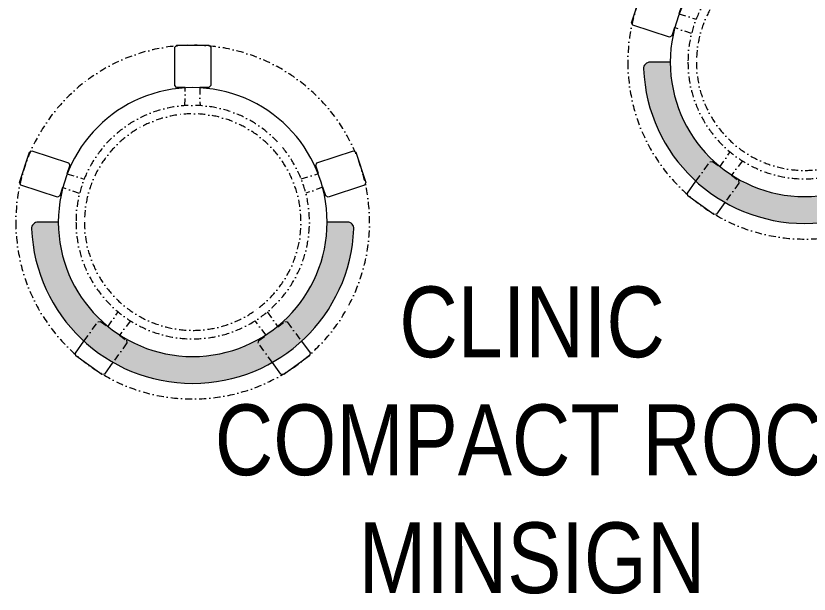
# Model space of a CAD drawing. Header units: millimetres. Extents: x 1737957 to 1744771, y 33447 to 45619.
# Drawn here: x 1741208 to 1742330, y 43899 to 44716 of the extents above; entities that cross this region are included whole.
import ezdxf

# ---------------------------------------------------------------- set-up
doc = ezdxf.new("R2010")
doc.units = ezdxf.units.MM
doc.header["$LTSCALE"] = 40
doc.linetypes.add('DASHDOT2', pattern=[0.5, 0.25, -0.125, 0, -0.125])
for name, color, linetype, lineweight in [('HATCH', 9, 'Continuous', 9), ('LENS-FURNITURE', 13, 'Continuous', 9), ('LENS-TEXT', 31, 'Continuous', 5), ('LN-ELEVATION-1', 81, 'Continuous', 13)]:
    doc.layers.add(name, color=color, linetype=linetype, lineweight=lineweight)
doc.styles.add('LK TXT', font='Gill Sans MT Condensed Regular.ttf')

# ---------------------------------------------------------------- blocks, each defined once
blk = doc.blocks.new('DOCTOR STOOL')
at = {"layer": 'HATCH'}
h = blk.add_hatch(dxfattribs=at)
h.set_pattern_fill('ANSI36', color=250)
h.set_pattern_definition([(45, (-689.3997257252789, -1.6298145e-09), (1.683798022700465, 6.173926083235043), [7.9375, -1.587499999999999, 0, -1.587499999999999])])
edge = h.paths.add_edge_path()
edge.add_line((227.9999999995508, 37.80991745903158), (227.9999999995508, 9.119999995687976))
edge.add_arc((218.8799999996107, 9.119999995749478), 9.119999999940092, 267.6119845363388, 359.9999999996136, ccw=False)
edge.add_arc((227.9999999996448, 227.809917461127), 228.000000002257, 92.3880154632688, 267.61198453673126, ccw=False)
edge.add_arc((218.8799999994991, 446.4998349263882), 9.120000000051716, -3.4498270906624384e-10, 92.3880154629299, ccw=False)
edge.add_line((227.9999999995508, 446.4998349263331), (227.9999999995508, 417.8099174629896))
edge.add_arc((227.9999999995508, 227.8099174610106), 190.000000001979, 90, 270)
at = {"layer": 'LN-ELEVATION-1', "color": 1, "ltscale": 100}
for p, q in [((283.7804025793014, 472.6222848009841), (280.216825267778, 470.8199351556545)), ((326.7280946081726, 458.5258082725714), (283.7804025793014, 472.6222848009841)), ((280.216825267778, 470.8199351556545), (263.2765658827273, 419.2080985742269)), ((311.5704969359354, 403.3893210494851), (328.5107563209863, 455.0011576309128)), ((328.5107563209863, 455.0011576309128), (326.7280946081726, 458.5258082725714)), ((263.2765658827273, 419.2080985742269), (264.9623320118756, 415.8750283533983)), ((264.9623320118756, 415.8750283533983), (277.1938885417335, 411.860334166498)), ((296.5654050509577, 405.5021315508961), (308.1985000452432, 401.6838669878201)), ((39.08480768888887, 393.0010463140122), (12.40669512363752, 356.5114147582037)), ((39.08480768888882, 393.0010463140122), (12.40669512363746, 356.5114147582038)), ((42.98782241378307, 393.6072814048264), (39.08480768888887, 393.0010463140122)), ((42.98782241378307, 393.6072814048264), (39.08480768888882, 393.0010463140122)), ((59.57058497173765, 381.4833769612495), (42.98782241378307, 393.6072814048264)), ((308.1985000452432, 401.6838669878201), (311.5704969359354, 403.3893210494851)), ((12.40669512363752, 356.5114147582037), (13.0196255484409, 352.5652946645453)), ((12.40669512363746, 356.5114147582038), (13.0196255484409, 352.5652946645454)), ((13.0196255484409, 352.5652946645454), (29.7154459787677, 340.3587319282719)), ((420.8553691428768, 253.2346719447014), (418.2142363802958, 250.5935391821201)), ((418.2142363802958, 250.5935391821201), (418.2142363802958, 237.7199715119894)), ((475.1762128710516, 253.2346719447014), (420.8553691428768, 253.2346719447014)), ((478, 250.4108848157539), (475.1762128710516, 253.2346719447014)), ((478, 205.2089501102255), (478, 250.4108848157539)), ((418.2142363802958, 217.3316809419539), (418.2142363802958, 205.0879869152431)), ((418.2142363802958, 205.0879869152431), (420.8862147285707, 202.4160085669703)), ((420.8862147285707, 202.4160085669703), (475.2070584567457, 202.4160085669703)), ((475.2070584567457, 202.4160085669703), (478, 205.2089501102255)), ((29.80030336598447, 115.1117353337796), (13.14542959810012, 103.0870834562575)), ((13.14542959810012, 103.0870834562575), (12.51589555233795, 99.18775892330295)), ((12.51589555233795, 99.18775892330295), (38.97560726018833, 62.53944985644)), ((42.91799640697923, 61.90296316019987), (59.68641968664888, 74.00959664677595)), ((38.97560726018833, 62.53944985644), (42.91799640697923, 61.90296316019987)), ((308.4479453730848, 53.94595568517189), (296.2044548037813, 49.96780495439072)), ((311.7759667420094, 52.25024394459229), (308.4479453730848, 53.94595568517189)), ((328.5620286722446, 0.5880509189853456), (311.7759667420094, 52.25024394459229)), ((265.1695928365815, 39.88396831355146), (263.4540770094588, 36.51707923991359)), ((263.4540770094588, 36.51707923991359), (280.2401389396941, -15.14511378569341)), ((276.814037965594, 43.66747740659263), (265.1695928365815, 39.88396831355146)), ((326.7490456010059, -2.970128374224428), (328.5620286722446, 0.5880509189853456)), ((283.7594505281909, -16.93829277038793), (326.7490456010059, -2.970128374224428)), ((280.2401389396941, -15.14511378569341), (283.7594505281909, -16.93829277038793))]:
    blk.add_line(p, q, dxfattribs=at)
at = {"layer": 'LN-ELEVATION-1', "linetype": 'DASHDOT2'}
for p, q in [((277.1938885417335, 411.860334166498), (268.7900486169635, 387.6885337123986)), ((289.0238237874953, 381.1105793348574), (296.5654050509577, 405.5021315508961)), ((86.83876787340999, 361.5472027143797), (59.57058497173759, 381.4833769612495)), ((87.41874672779522, 357.8132288103797), (86.83876787340999, 361.5472027143797)), ((80.19253728373064, 347.929406650394), (87.41874672779522, 357.8132288103797)), ((101.0598051864781, 333.2195324926688), (80.19253728373064, 347.929406650394)), ((29.71544597876769, 340.3587319282719), (56.87057100806764, 320.505215974099)), ((60.56143954330456, 321.078499494494), (68.15939944607226, 331.4707923056775)), ((68.15939944607226, 331.4707923056775), (88.55121842376921, 316.0087684583668)), ((56.87057100806764, 320.505215974099), (60.56143954330456, 321.078499494494)), ((418.2142363802958, 237.7199715119894), (392.674698740354, 238.1657657997326)), ((392.6382343793381, 216.8896711079804), (418.2142363802958, 217.3316809419539)), ((57.18706371601854, 134.8847017249933), (29.80030336598445, 115.1117353337796)), ((60.91750725147699, 134.282433000881), (57.18706371601854, 134.8847017249933)), ((88.52282127921524, 139.6559804205055), (68.08455919950495, 124.3556304041746)), ((68.08455919950495, 124.3556304041746), (60.91750725147699, 134.282433000881)), ((80.019187533744, 107.8254447158111), (101.0258646791657, 122.4411888974116)), ((87.55494659853252, 97.38796035055849), (80.019187533744, 107.8254447158111)), ((59.68641968664886, 74.00959664677595), (86.95963052489695, 93.7005814289354)), ((86.95963052489695, 93.7005814289354), (87.55494659853252, 97.38796035055849)), ((268.4902438431725, 67.85511086587476), (276.814037965594, 43.66747740659263)), ((296.2044548037813, 49.96780495439072), (288.7362802880323, 74.39510638930753))]:
    blk.add_line(p, q, dxfattribs=at)
at = {"layer": 'LN-ELEVATION-1', "color": 1, "ltscale": 100}
blk.add_lwpolyline([(228, 37.80991746066138), (228, 9.11999999731779, -0.4264743413925903), (218.5, 0.0079201031476259, -0.959166304662544), (218.5, 455.611914822366, -0.4264743413925903), (228, 446.4998349279631), (228, 417.8099174646193)], format="xyb", dxfattribs=at)
at = {"layer": 'LN-ELEVATION-1', "linetype": 'DASHDOT2'}
for radius in [250, 165, 153]:
    blk.add_circle((228, 227.8099174629897), radius, dxfattribs=at)
at = {"layer": 'LN-ELEVATION-1', "color": 1, "ltscale": 100}
blk.add_circle((228, 227.8099174629897), 190, dxfattribs=at)

msp = doc.modelspace()

# ---------------------------------------------------------------- block references
at = {"layer": 'LENS-FURNITURE', "xscale": -1, "rotation": 270}
for p in [(1742095.733718944, 44422.83513413467), (1741230.618361029, 44196.77685989539)]:
    msp.add_blockref('DOCTOR STOOL', p, dxfattribs=at)

# ---------------------------------------------------------------- texts
at = {"layer": 'LENS-TEXT', "color": 0, "linetype": 'Continuous', "ltscale": 3, "insert": (1741938.157357151, 44116.36063829745), "char_height": 100, "attachment_point": 5, "style": 'LK TXT'}
msp.add_mtext_dynamic_manual_height_columns('CLINIC COMPACT ROC- MINSIGN', width=903.2701604428923, gutter_width=0.9999999999999992, heights=[0], dxfattribs=at)

doc.saveas('drawing.dxf')
